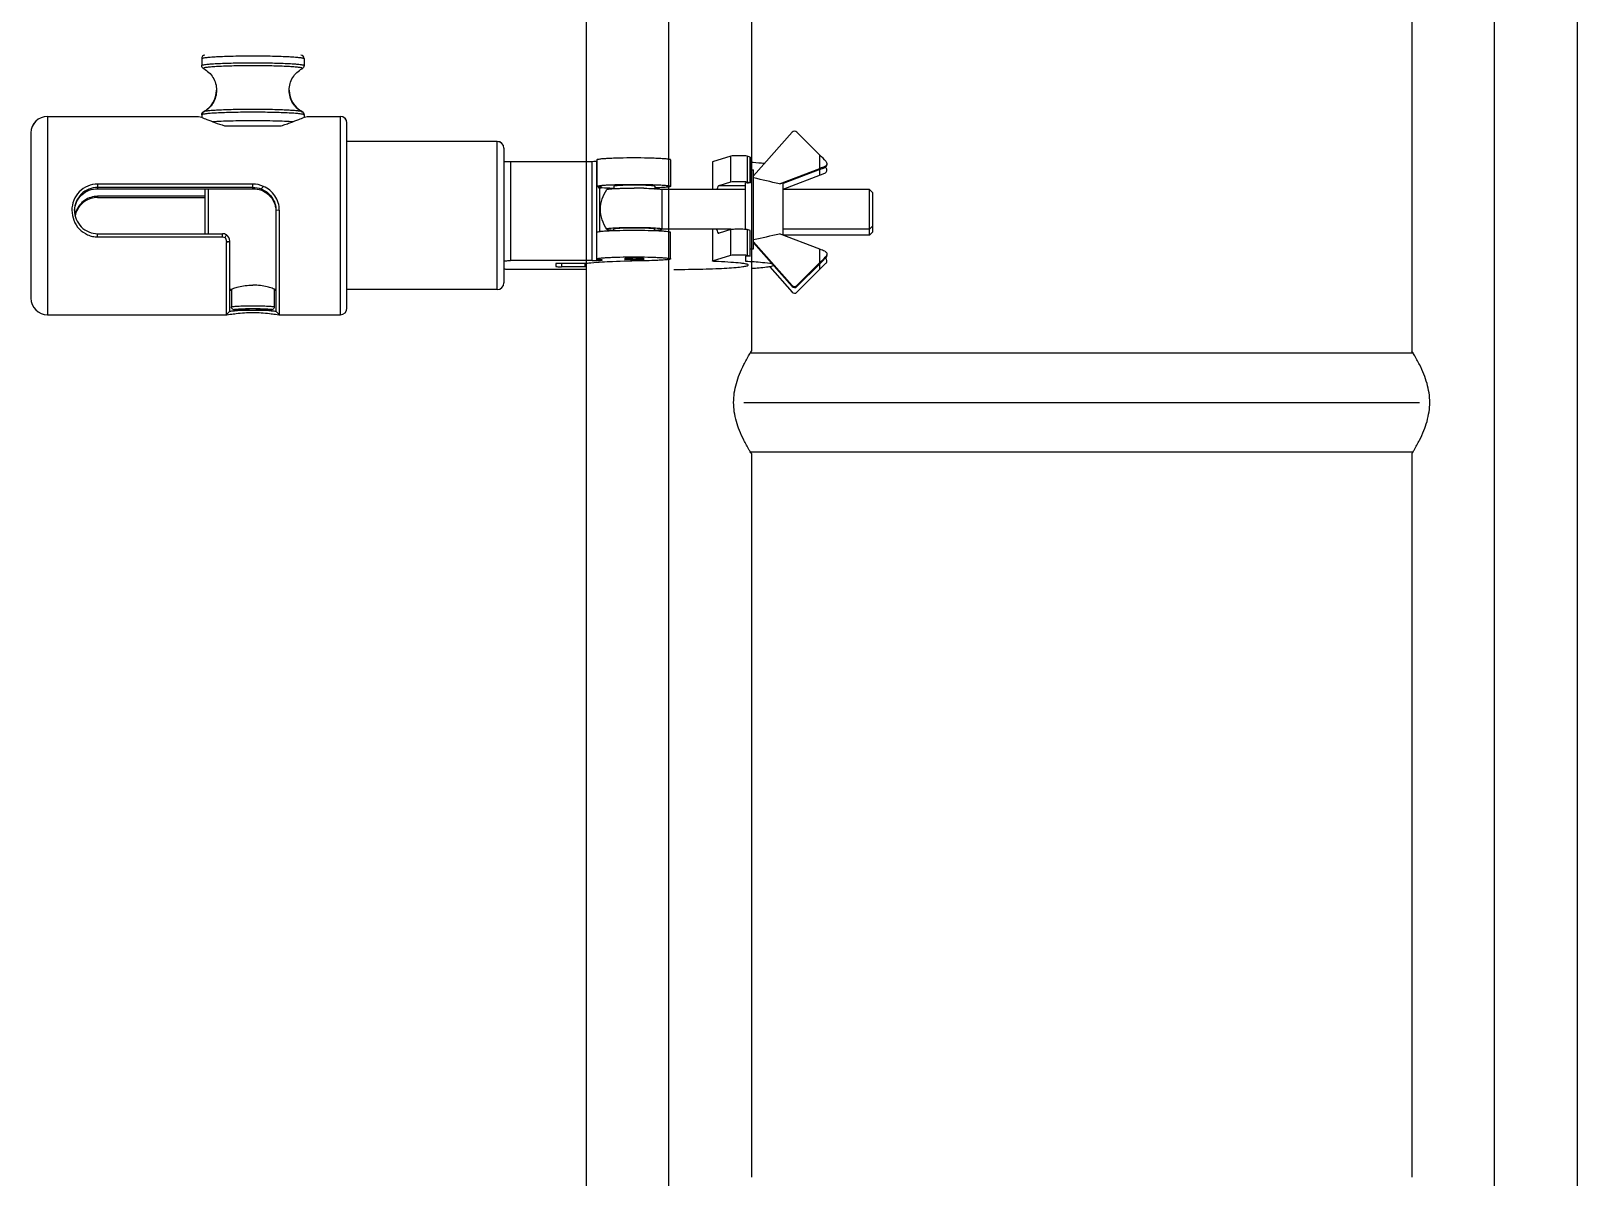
# Model space of a CAD drawing. Header units: millimetres. Extents: x -73584 to -37571, y -61249 to -50748.
# Drawn here: x -48182.9 to -47714.7, y -54207.7 to -53860.7 of the extents above; entities that cross this region are included whole.
import ezdxf

# ---------------------------------------------------------------- set-up
doc = ezdxf.new("R2010")
doc.units = ezdxf.units.MM
doc.header["$LTSCALE"] = 200
doc.linetypes.add('DOT_CENTER', pattern=[14, 12, -1, 0, -1])
doc.layers.add('1', color=7, linetype='Continuous')

# ---------------------------------------------------------------- blocks, each defined once
blk = doc.blocks.new('23-D0018-A_STEP-LADDER_TUBE-Ø30xS3_STACKING_Absen_2__94', base_point=(94.8, -368.81))
at = {"color": 7, "linetype": 'Continuous'}
for p, q in [((94.8, -168.19), (94.8, -368.81)), ((124.8, -168.19), (124.8, -368.81))]:
    blk.add_line(p, q, dxfattribs=at)
at = {"layer": '1', "color": 1, "linetype": 'DOT_CENTER'}
blk.add_line((109.8, -166.19), (109.8, -370.81), dxfattribs=at)
blk = doc.blocks.new('23-D0472-A_BACK-LADDER_STACKING_Absen__97', base_point=(-490.2, -423.5))
at = {"layer": '1', "color": 1, "linetype": 'DOT_CENTER'}
blk.add_line((511.8, -393.5), (-492.2, -393.5), dxfattribs=at)
blk = doc.blocks.new('23-D0473-A_TUBE-1m-Ø50xS4-LADDER_STACKING_Absen__100', base_point=(-453.2, -418.5))
at = {"color": 7, "linetype": 'Continuous'}
for p, q in [((-124.7, -368.5), (94.3, -368.5)), ((125.3, -368.5), (344.3, -368.5)), ((-453.2, -418.5), (459.8, -418.5))]:
    blk.add_line(p, q, dxfattribs=at)
blk.add_spline([(125.3, -368.5), (124.76, -368.83), (124.22, -369.15), (122.71, -370.02), (121.25, -370.79), (118.32, -372.11), (115.55, -373.06), (112.64, -373.68), (109.8, -373.88), (106.95, -373.68), (104.05, -373.06), (101.28, -372.11), (98.36, -370.79), (96.89, -370.02), (95.38, -369.15), (94.84, -368.83), (94.3, -368.5)], degree=3, dxfattribs=at)
blk = doc.blocks.new('PH_23_LADDER-1m-KOLOM_STACKING_Absen_2__102', base_point=(-490.2, -423.5))
for name, p in [('23-D0472-A_BACK-LADDER_STACKING_Absen__97', (-490.2, -423.5)), ('23-D0473-A_TUBE-1m-Ø50xS4-LADDER_STACKING_Absen__100', (-453.2, -418.5))]:
    blk.add_blockref(name, p)
blk = doc.blocks.new('23-D0473-A_TUBE-1m-Ø50xS4-LADDER_STACKING_Absen__107', base_point=(-453.2, -168.5))
at = {"color": 7, "linetype": 'Continuous'}
for p, q in [((-453.2, -118.5), (459.8, -118.5)), ((-124.7, -168.5), (94.3, -168.5)), ((125.3, -168.5), (344.3, -168.5))]:
    blk.add_line(p, q, dxfattribs=at)
for points in [[(109.8, -163.12), (106.95, -163.32), (104.05, -163.94), (101.28, -164.89), (98.36, -166.21), (96.89, -166.98), (95.38, -167.85), (94.84, -168.17), (94.3, -168.5)], [(125.3, -168.5), (124.76, -168.17), (124.22, -167.85), (122.71, -166.98), (121.25, -166.21), (118.32, -164.89), (115.55, -163.94), (112.64, -163.32), (109.8, -163.12)]]:
    blk.add_spline(points, degree=3, dxfattribs=at)
blk = doc.blocks.new('23-D0472-A_BACK-LADDER_STACKING_Absen__109', base_point=(-490.2, -173.5))
at = {"layer": '1', "color": 1, "linetype": 'DOT_CENTER'}
blk.add_line((511.8, -143.5), (-492.2, -143.5), dxfattribs=at)
blk = doc.blocks.new('PH_23_LADDER-1m-KOLOM_STACKING_Absen__110', base_point=(-490.2, -173.5))
for name, p in [('23-D0472-A_BACK-LADDER_STACKING_Absen__109', (-490.2, -173.5)), ('23-D0473-A_TUBE-1m-Ø50xS4-LADDER_STACKING_Absen__107', (-453.2, -168.5))]:
    blk.add_blockref(name, p)
blk = doc.blocks.new('23-A0235-B_WELDING-ASSEMBLY_LADDER-1m_STACKING_Absen__111', base_point=(-490.2, -423.5))
for name, p in [('PH_23_LADDER-1m-KOLOM_STACKING_Absen__110', (-490.2, -173.5)), ('23-D0018-A_STEP-LADDER_TUBE-Ø30xS3_STACKING_Absen_2__94', (94.8, -368.81)), ('PH_23_LADDER-1m-KOLOM_STACKING_Absen_2__102', (-490.2, -423.5))]:
    blk.add_blockref(name, p)
blk = doc.blocks.new('23-A0225-B_LADDER-1m_STACKING_Absen__136', base_point=(-490.2, -463.62))
blk.add_blockref('23-A0235-B_WELDING-ASSEMBLY_LADDER-1m_STACKING_Absen__111', (-490.2, -423.5))
blk = doc.blocks.new('*u405')
blk.add_blockref('23-A0225-B_LADDER-1m_STACKING_Absen__136', (61276.01, -511.73))

msp = doc.modelspace()

# ---------------------------------------------------------------- linework, layer by layer
at = {"color": 7, "linetype": 'Continuous'}
for p, q in [((-48131.16, -53869.072), (-48131.16, -53871.17)), ((-48131.144, -53869.072), (-48131.16, -53869.072)), ((-48100.16, -53869.072), (-48100.176, -53869.072)), ((-48100.16, -53869.072), (-48100.16, -53871.17)), ((-48130.631, -53872.051), (-48130.555, -53872.132)), ((-48100.765, -53872.131), (-48100.689, -53872.051)), ((-48177.86, -53886.572), (-48177.86, -53946.604)), ((-48177.86, -53886.572), (-48132.16, -53886.572)), ((-48177.86, -53886.604), (-48132.081, -53886.604)), ((-48132.145, -53886.581), (-48132.16, -53886.572)), ((-48132.16, -53886.572), (-48132.148, -53886.579)), ((-48132.148, -53886.579), (-48132.14, -53886.583)), ((-48131.148, -53886.072), (-48131.16, -53886.072)), ((-48131.16, -53886.072), (-48131.16, -53886.884)), ((-48130.555, -53885.19), (-48130.631, -53885.19)), ((-48100.689, -53885.19), (-48100.765, -53885.19)), ((-48100.16, -53886.072), (-48100.172, -53886.072)), ((-48100.16, -53886.072), (-48100.16, -53886.882)), ((-48099.239, -53886.604), (-48089.16, -53886.604)), ((-48099.215, -53886.602), (-48099.16, -53886.572)), ((-48099.16, -53886.572), (-48089.16, -53886.572)), ((-48089.16, -53946.604), (-48089.16, -53886.572)), ((-48087.16, -53944.604), (-48087.16, -53888.604)), ((-48182.86, -53891.605), (-48182.86, -53941.604)), ((-48124.213, -53889.388), (-48107.107, -53889.388)), ((-47952.365, -53891.385), (-47964.072, -53904.554)), ((-47943.998, -53898.28), (-47950.909, -53891.344)), ((-48041.66, -53894.172), (-48087.16, -53894.172)), ((-48041.66, -53894.204), (-48087.16, -53894.204)), ((-48041.66, -53939.004), (-48041.66, -53894.172)), ((-48039.66, -53896.204), (-48039.66, -53937.004)), ((-48012.931, -53900.285), (-48037.66, -53900.285)), ((-48037.66, -53900.285), (-48037.66, -53930.242)), ((-48012.931, -53930.242), (-48012.931, -53900.285)), ((-48011.474, -53900.252), (-48011.658, -53900.261)), ((-48011.658, -53900.261), (-48011.658, -53930.217)), ((-48011.473, -53899.757), (-48011.473, -53907.746)), ((-47989.16, -53899.757), (-47989.16, -53907.746)), ((-47976.523, -53900.387), (-47976.523, -53908.727)), ((-47970.955, -53898.63), (-47976.45, -53900.341)), ((-47976.45, -53900.341), (-47976.45, -53908.727)), ((-47970.955, -53906.369), (-47970.955, -53898.63)), ((-47965.073, -53898.916), (-47965.99, -53898.63)), ((-47965.99, -53898.63), (-47965.99, -53906.369)), ((-47965.066, -53898.92), (-47965.073, -53898.916)), ((-47965.073, -53906.655), (-47965.073, -53898.916)), ((-47965.066, -53898.92), (-47965.066, -53906.659)), ((-47965.066, -53902.717), (-47964.072, -53902.717)), ((-47964.072, -53926.716), (-47964.072, -53902.717)), ((-47956.211, -53906.998), (-47943.998, -53902.333)), ((-47943.998, -53902.654), (-47955.072, -53906.914)), ((-47943.998, -53902.333), (-47943.998, -53898.28)), ((-47943.998, -53904.321), (-47943.998, -53902.654)), ((-47942.507, -53902.06), (-47942.507, -53901.785)), ((-47942.157, -53902.11), (-47942.315, -53901.951)), ((-48115.66, -53907.051), (-48162.66, -53907.051)), ((-48162.66, -53907.051), (-48162.66, -53908.462)), ((-48115.66, -53908.462), (-48115.66, -53907.051)), ((-47974.513, -53907.477), (-47970.955, -53906.369)), ((-47966.472, -53920.791), (-47966.472, -53906.713)), ((-47965.99, -53906.369), (-47965.073, -53906.655)), ((-47965.972, -53906.686), (-47965.566, -53906.686)), ((-47965.073, -53906.655), (-47965.066, -53906.659)), ((-47955.072, -53906.727), (-47955.091, -53906.723)), ((-47955.072, -53908.572), (-47942.507, -53903.749)), ((-47955.072, -53922.54), (-47955.072, -53906.728)), ((-48115.66, -53908.106), (-48162.66, -53908.106)), ((-48162.66, -53908.462), (-48115.66, -53908.462)), ((-48130.16, -53910.767), (-48162.66, -53910.767)), ((-48162.66, -53910.767), (-48162.66, -53911.123)), ((-48162.66, -53911.124), (-48130.16, -53911.124)), ((-48130.16, -53908.462), (-48130.16, -53922.085)), ((-48129.16, -53908.462), (-48129.16, -53922.085)), ((-48113.191, -53908.547), (-48112.446, -53907.752)), ((-48011.03, -53907.907), (-48011.03, -53908.222)), ((-48010.701, -53908.208), (-48010.701, -53921.511)), ((-48006.41, -53907.737), (-48006.41, -53908.445)), ((-47993.91, -53907.737), (-47993.91, -53908.736)), ((-47966.472, -53908.727), (-47991.85, -53908.727)), ((-47991.85, -53908.727), (-47991.85, -53920.727)), ((-47974.513, -53907.477), (-47966.472, -53907.477)), ((-47928.91, -53908.727), (-47955.072, -53908.727)), ((-47927.91, -53909.727), (-47928.91, -53908.727)), ((-47928.91, -53922.572), (-47928.91, -53908.727)), ((-47927.91, -53921.572), (-47927.91, -53909.727)), ((-48107.66, -53914.995), (-48108.66, -53915.049)), ((-48108.66, -53915.049), (-48108.66, -53945.562)), ((-48107.66, -53914.995), (-48107.66, -53946.561)), ((-48006.454, -53921.01), (-48006.436, -53921.011)), ((-48006.41, -53921.225), (-48006.41, -53920.719)), ((-48000.16, -53921.127), (-48000.311, -53921.127)), ((-47993.91, -53921.237), (-47993.91, -53920.719)), ((-47993.885, -53921.011), (-47993.866, -53921.01)), ((-47970.955, -53920.727), (-47991.85, -53920.727)), ((-47976.523, -53920.727), (-47976.523, -53930.344)), ((-47976.45, -53920.727), (-47976.45, -53930.298)), ((-47970.955, -53920.848), (-47974.513, -53921.956)), ((-47970.955, -53928.587), (-47970.955, -53920.848)), ((-47965.073, -53921.134), (-47965.99, -53920.848)), ((-47965.99, -53920.848), (-47965.99, -53928.587)), ((-47965.066, -53921.138), (-47965.073, -53921.134)), ((-47965.073, -53928.872), (-47965.073, -53921.134)), ((-47965.066, -53928.877), (-47965.066, -53921.138)), ((-47928.91, -53920.727), (-47955.072, -53920.727)), ((-47927.91, -53919.727), (-47928.91, -53920.727)), ((-48162.66, -53922.085), (-48124.86, -53922.085)), ((-48162.66, -53923.056), (-48162.66, -53922.085)), ((-48162.66, -53923.056), (-48124.86, -53923.056)), ((-48124.86, -53923.056), (-48124.86, -53922.085)), ((-48123.673, -53924.45), (-48122.66, -53924.316)), ((-48122.66, -53924.506), (-48123.66, -53924.778)), ((-48123.66, -53946.561), (-48123.66, -53924.778)), ((-48122.66, -53945.562), (-48122.66, -53924.316)), ((-48011.473, -53929.714), (-48011.473, -53921.726)), ((-47989.16, -53929.714), (-47989.16, -53921.726)), ((-47974.513, -53921.956), (-47974.58, -53921.966)), ((-47964.072, -53924.525), (-47952.365, -53937.726)), ((-47952.365, -53938.07), (-47964.072, -53924.9)), ((-47943.998, -53926.8), (-47956.211, -53922.102)), ((-47928.91, -53922.572), (-47954.988, -53922.572)), ((-47927.91, -53921.572), (-47928.91, -53922.572)), ((-48012.931, -53930.242), (-48037.66, -53930.242)), ((-48011.03, -53929.875), (-48011.03, -53930.19)), ((-47976.45, -53930.298), (-47970.955, -53928.587)), ((-47966.472, -53928.931), (-47966.472, -53930.379)), ((-47965.99, -53928.587), (-47965.073, -53928.872)), ((-47965.566, -53928.904), (-47965.972, -53928.904)), ((-47965.073, -53928.872), (-47965.066, -53928.877)), ((-47965.066, -53926.717), (-47964.072, -53926.717)), ((-47964.71, -53926.717), (-47964.71, -53941.119)), ((-47950.909, -53937.77), (-47943.998, -53930.853)), ((-47943.998, -53930.853), (-47943.998, -53926.8)), ((-47942.157, -53929.293), (-47942.157, -53929.045)), ((-48014.71, -53932.923), (-48037.66, -53932.923)), ((-48023.96, -53931.134), (-48023.96, -53932.032)), ((-48015.089, -53931.073), (-48022.16, -53931.073)), ((-48022.16, -53931.073), (-48022.16, -53932.092)), ((-48015.089, -53932.092), (-48022.16, -53932.092)), ((-48015.089, -53932.092), (-48015.089, -53931.073)), ((-47959.164, -53932.109), (-47952.365, -53939.776)), ((-47950.909, -53939.819), (-47942.157, -53931.035)), ((-47943.998, -53931.174), (-47950.909, -53938.11)), ((-47943.998, -53932.882), (-47943.998, -53931.174)), ((-48122.21, -53939.004), (-48122.66, -53939.004)), ((-48122.66, -53939.172), (-48122.554, -53939.204)), ((-48122.554, -53939.204), (-48122.497, -53939.202)), ((-48122.16, -53938.917), (-48122.16, -53944.264)), ((-48109.16, -53938.917), (-48109.16, -53944.264)), ((-48108.66, -53939.004), (-48109.111, -53939.004)), ((-48108.837, -53939.201), (-48108.766, -53939.204)), ((-48108.766, -53939.204), (-48108.66, -53939.172)), ((-48041.66, -53939.004), (-48087.16, -53939.004)), ((-47952.365, -53938.07), (-47952.365, -53937.726)), ((-47950.909, -53937.77), (-47950.909, -53938.11)), ((-48117.392, -53945.224), (-48117.392, -53944.902)), ((-48113.928, -53945.224), (-48113.928, -53944.902)), ((-47964.723, -53941.14), (-47964.71, -53941.119)), ((-48177.86, -53946.604), (-48123.66, -53946.604)), ((-48123.66, -53946.561), (-48122.66, -53945.562)), ((-48123.66, -53946.561), (-48123.497, -53946.604)), ((-48119.12, -53945.055), (-48119.124, -53945.063)), ((-48119.118, -53945.056), (-48119.124, -53945.063)), ((-48119.124, -53945.063), (-48119.118, -53945.057)), ((-48119.117, -53945.051), (-48119.12, -53945.055)), ((-48119.114, -53945.051), (-48119.118, -53945.056)), ((-48119.085, -53945.036), (-48119.117, -53945.051)), ((-48119.027, -53945.02), (-48119.085, -53945.036)), ((-48112.235, -53945.036), (-48112.293, -53945.02)), ((-48112.203, -53945.051), (-48112.235, -53945.036)), ((-48112.202, -53945.056), (-48112.206, -53945.051)), ((-48112.2, -53945.055), (-48112.203, -53945.051)), ((-48112.196, -53945.063), (-48112.202, -53945.056)), ((-48112.202, -53945.057), (-48112.196, -53945.063)), ((-48112.196, -53945.063), (-48112.2, -53945.055)), ((-48108.66, -53945.562), (-48107.66, -53946.561)), ((-48107.824, -53946.604), (-48089.16, -53946.604)), ((-48107.823, -53946.604), (-48107.66, -53946.561))]:
    msp.add_line(p, q, dxfattribs=at)
for centre, radius, start, end in [((-48130.16, -53869.072), 1, 94.36319, 180), ((-48101.16, -53869.072), 1, 0, 85.75588), ((-48129.902, -53870.901), 1.393, 237.82731, 242.02991), ((-48101.418, -53870.901), 1.393, 297.95398, 302.12578), ((-48134.16, -53878.572), 7.5, 298.07249, 359.34036), ((-48097.16, -53878.572), 7.5, 180.65955, 241.92751), ((-48177.86, -53891.572), 5, 90, 180), ((-48177.86, -53891.604), 5, 90, 180), ((-48130.16, -53886.072), 1, 118.07249, 180), ((-48101.16, -53886.072), 1, 0, 61.92751), ((-48089.16, -53888.572), 2, 0, 90), ((-48089.16, -53888.604), 2, 0, 90), ((-47951.618, -53892.05), 1.001, 44.88191, 138.29412), ((-48041.66, -53896.172), 2, 0, 90), ((-48041.66, -53896.204), 2, 360, 90), ((-47942.865, -53902.816), 1, 291, 44.89564), ((-48477.315, -56149.213), 2301.973, 76.916378, 77.117177), ((-48005.289, -54041.606), 133.508, 92.32351, 92.46449), ((-48000.104, -54052.618), 144.328, 88.89834, 90.02243), ((-48162.619, -53917.821), 7.041, 160.94229, 168.71103), ((-48162.577, -53918.187), 7.084, 158.24913, 166.98645), ((-48162.562, -53917.84), 7.102, 158.23195, 160.94864), ((-48470.759, -51682.228), 2298.216, 282.736611, 282.937627), ((-47998.766, -54221.729), 291.796, 92.40899, 92.53242), ((-47942.865, -53930.329), 1, 315.10436, 58.13171), ((-48015.087, -53968.747), 36.654, 89.40499, 90.00183), ((-48041.66, -53937.004), 2, 270, 360), ((-47951.616, -53937.062), 1.001, 221.55947, 314.95883), ((-47951.618, -53937.404), 1.001, 221.70612, 315.11864), ((-47951.617, -53939.113), 1, 221.5632, 315.10354), ((-48177.86, -53941.604), 5, 180, 270), ((-48089.16, -53944.604), 2, 270, 0), ((-48116.92, -53947.142), 3.03, 136.28323, 136.5065), ((-48114.4, -53947.142), 3.03, 43.49351, 43.71679)]:
    msp.add_arc(centre, radius, start, end, dxfattribs=at)
for centre, major_axis, ratio, start_param, end_param in [((-47944.072, -53898.366), (-2.999, 3.01), 0.0267377, -2.2364289, -1.5689159), ((-47944.072, -53902.522), (3, 1.153), 0.0467462, 1.0039242, 1.5278866), ((-47944.072, -53902.522), (3, 1.153), 0.0467462, -1.5638098, -1.0398473), ((-47974.513, -53914.717), (0.069, 7.25), 0.171979, 0.0552947, 0.5985129), ((-47974.513, -53914.717), (0.069, 7.25), 0.171979, -3.7313822, -3.1399555), ((-47944.072, -53926.932), (3, -1.153), 0.0467463, 1.0398472, 1.5638096), ((-47944.072, -53931.089), (2.999, 3.01), 0.0267376, 0.8515066, 1.5190195), ((-47944.072, -53931.089), (2.999, 3.01), 0.0267376, -1.5726769, -0.9051639)]:
    msp.add_ellipse(centre, major_axis=major_axis, ratio=ratio, start_param=start_param, end_param=end_param, dxfattribs=at)
for points, knots in [([(-48100.16, -53869.173), (-48100.16, -53869.136), (-48100.28, -53869.058), (-48100.496, -53868.998), (-48100.875, -53868.917), (-48101.641, -53868.81), (-48102.936, -53868.689), (-48104.839, -53868.57), (-48107.159, -53868.471), (-48109.804, -53868.397), (-48112.675, -53868.352), (-48115.66, -53868.336), (-48118.645, -53868.352), (-48121.516, -53868.397), (-48124.162, -53868.471), (-48126.481, -53868.57), (-48128.384, -53868.689), (-48129.679, -53868.81), (-48130.445, -53868.917), (-48130.824, -53868.998), (-48131.04, -53869.058), (-48131.16, -53869.136), (-48131.16, -53869.173)], [0, 0, 0, 0, 0.0035463, 0.0111635, 0.0232937, 0.0399241, 0.0861248, 0.1481223, 0.2235781, 0.3096174, 0.4029495, 0.5, 0.5970505, 0.6903826, 0.7764219, 0.8518776, 0.9138752, 0.9600759, 0.9767062, 0.9888365, 0.9964537, 1, 1, 1, 1]), ([(-48131.16, -53871.17), (-48131.16, -53871.133), (-48131.04, -53871.055), (-48130.824, -53870.995), (-48130.445, -53870.915), (-48129.679, -53870.807), (-48128.384, -53870.686), (-48126.481, -53870.568), (-48124.162, -53870.468), (-48121.516, -53870.394), (-48118.645, -53870.349), (-48115.66, -53870.333), (-48112.675, -53870.349), (-48109.804, -53870.394), (-48107.159, -53870.468), (-48104.839, -53870.568), (-48102.936, -53870.686), (-48101.641, -53870.807), (-48100.875, -53870.915), (-48100.496, -53870.995), (-48100.28, -53871.055), (-48100.16, -53871.133), (-48100.16, -53871.17)], [0, 0, 0, 0, 0.0035463, 0.0111635, 0.0232938, 0.0399241, 0.0861248, 0.1481224, 0.2235781, 0.3096174, 0.4029495, 0.5, 0.5970506, 0.6903826, 0.7764219, 0.8518777, 0.9138752, 0.9600759, 0.9767063, 0.9888365, 0.9964537, 1, 1, 1, 1]), ([(-48130.643, -53872.08), (-48130.772, -53871.999), (-48131.044, -53871.748), (-48131.16, -53871.378), (-48131.16, -53871.17)], [0, 0, 0, 0, 0.4219146, 1, 1, 1, 1]), ([(-48100.689, -53872.051), (-48100.689, -53872.015), (-48100.805, -53871.94), (-48101.014, -53871.882), (-48101.38, -53871.804), (-48102.12, -53871.701), (-48103.371, -53871.584), (-48105.208, -53871.469), (-48107.449, -53871.374), (-48110.004, -53871.302), (-48112.777, -53871.258), (-48115.66, -53871.243), (-48118.543, -53871.258), (-48121.316, -53871.302), (-48123.871, -53871.374), (-48126.112, -53871.469), (-48127.949, -53871.584), (-48129.2, -53871.701), (-48129.94, -53871.804), (-48130.306, -53871.882), (-48130.515, -53871.94), (-48130.631, -53872.015), (-48130.631, -53872.051)], [0, 0, 0, 0, 0.0035464, 0.0111634, 0.0232937, 0.0399243, 0.0861247, 0.1481221, 0.2235783, 0.3096173, 0.4029493, 0.5, 0.5970506, 0.6903826, 0.7764216, 0.8518778, 0.9138753, 0.9600757, 0.9767063, 0.9888366, 0.9964536, 1, 1, 1, 1]), ([(-48130.555, -53872.132), (-48129.418, -53872.734), (-48127.402, -53874.636), (-48126.66, -53877.316), (-48126.66, -53878.659)], [0, 0, 0, 0, 0.4890779, 1, 1, 1, 1]), ([(-48104.66, -53878.659), (-48104.66, -53877.317), (-48103.919, -53874.638), (-48101.904, -53872.735), (-48100.768, -53872.133)], [0, 0, 0, 0, 0.5106301, 1, 1, 1, 1]), ([(-48100.16, -53871.17), (-48100.16, -53871.378), (-48100.277, -53871.748), (-48100.549, -53872), (-48100.677, -53872.081)], [0, 0, 0, 0, 0.5782185, 1, 1, 1, 1]), ([(-48126.66, -53878.659), (-48126.66, -53880.001), (-48127.401, -53882.68), (-48129.416, -53884.583), (-48130.553, -53885.185)], [0, 0, 0, 0, 0.5106301, 1, 1, 1, 1]), ([(-48100.766, -53885.186), (-48101.902, -53884.584), (-48103.918, -53882.682), (-48104.66, -53880.002), (-48104.66, -53878.659)], [0, 0, 0, 0, 0.4890779, 1, 1, 1, 1]), ([(-48132.081, -53886.604), (-48131.792, -53886.604), (-48130.955, -53886.992), (-48129.346, -53887.584), (-48127.02, -53888.516), (-48125.218, -53889.101), (-48124.213, -53889.388)], [0, 0, 0, 0, 0.1040833, 0.3189553, 0.6244542, 1, 1, 1, 1]), ([(-48131.16, -53886.148), (-48131.16, -53885.913), (-48131.014, -53885.507), (-48130.694, -53885.261), (-48130.555, -53885.187)], [0, 0, 0, 0, 0.5987862, 1, 1, 1, 1]), ([(-48100.16, -53886.148), (-48100.16, -53886.111), (-48100.28, -53886.033), (-48100.496, -53885.973), (-48100.875, -53885.893), (-48101.641, -53885.786), (-48102.936, -53885.665), (-48104.839, -53885.546), (-48107.159, -53885.447), (-48109.804, -53885.373), (-48112.675, -53885.327), (-48115.66, -53885.312), (-48118.645, -53885.327), (-48121.516, -53885.373), (-48124.162, -53885.447), (-48126.481, -53885.546), (-48128.384, -53885.665), (-48129.679, -53885.786), (-48130.445, -53885.893), (-48130.824, -53885.973), (-48131.04, -53886.033), (-48131.16, -53886.111), (-48131.16, -53886.148)], [0, 0, 0, 0, 0.0035463, 0.0111635, 0.0232937, 0.0399241, 0.0861248, 0.1481223, 0.2235781, 0.3096174, 0.4029495, 0.5, 0.5970505, 0.6903826, 0.7764219, 0.8518776, 0.9138752, 0.9600759, 0.9767062, 0.9888365, 0.9964537, 1, 1, 1, 1]), ([(-48100.766, -53885.186), (-48100.926, -53885.101), (-48101.453, -53885.013), (-48102.445, -53884.876), (-48103.895, -53884.766), (-48105.733, -53884.66), (-48107.908, -53884.575), (-48111.254, -53884.488), (-48115.661, -53884.448), (-48120.068, -53884.488), (-48123.414, -53884.575), (-48125.588, -53884.66), (-48127.426, -53884.766), (-48128.876, -53884.876), (-48129.868, -53885.013), (-48130.394, -53885.101), (-48130.555, -53885.186)], [0, 0, 0, 0, 0.0182704, 0.0523934, 0.1014424, 0.1638302, 0.2374863, 0.319949, 0.5000309, 0.6801082, 0.7625653, 0.8362137, 0.8985921, 0.9476304, 0.9817416, 1, 1, 1, 1]), ([(-48127.966, -53888.139), (-48126.152, -53888.012), (-48122.047, -53887.862), (-48115.652, -53887.786), (-48109.259, -53887.862), (-48105.155, -53888.013), (-48103.344, -53888.14)], [0, 0, 0, 0, 0.2213647, 0.5001398, 0.7788411, 1, 1, 1, 1]), ([(-48107.107, -53889.388), (-48106.575, -53889.276), (-48105.588, -53888.914), (-48103.791, -53888.321), (-48101.974, -53887.582), (-48100.365, -53886.992), (-48099.528, -53886.604), (-48099.239, -53886.604)], [0, 0, 0, 0, 0.1953913, 0.3756281, 0.6811383, 0.8959559, 1, 1, 1, 1]), ([(-48100.765, -53885.187), (-48100.626, -53885.261), (-48100.307, -53885.507), (-48100.16, -53885.913), (-48100.16, -53886.148)], [0, 0, 0, 0, 0.4012064, 1, 1, 1, 1]), ([(-48037.66, -53900.285), (-48037.915, -53900.285), (-48038.373, -53900.297), (-48039.039, -53900.291), (-48039.353, -53900.371), (-48039.66, -53900.34), (-48039.66, -53900.392)], [0, 0, 0, 0, 0.3813644, 0.7047286, 0.9214295, 1, 1, 1, 1]), ([(-48011.658, -53900.261), (-48011.753, -53900.265), (-48012.177, -53900.28), (-48012.601, -53900.285), (-48012.931, -53900.285)], [0, 0, 0, 0, 0.2228971, 1, 1, 1, 1]), ([(-47989.16, -53899.757), (-47989.16, -53899.676), (-47989.574, -53899.609), (-47990.095, -53899.498), (-47991.176, -53899.412), (-47992.521, -53899.323), (-47994.2, -53899.253), (-47996.825, -53899.179), (-48000.317, -53899.145), (-48003.808, -53899.179), (-48006.434, -53899.253), (-48008.112, -53899.323), (-48009.457, -53899.412), (-48010.538, -53899.498), (-48011.059, -53899.609), (-48011.473, -53899.676), (-48011.473, -53899.757)], [0, 0, 0, 0, 0.0108903, 0.0396548, 0.0858834, 0.1479161, 0.2234169, 0.3095076, 0.4999991, 0.6904895, 0.7765794, 0.8520802, 0.914114, 0.9603439, 0.9891094, 1, 1, 1, 1]), ([(-47976.45, -53900.341), (-47976.469, -53900.347), (-47976.495, -53900.355), (-47976.523, -53900.377), (-47976.523, -53900.387)], [0, 0, 0, 0, 0.6687305, 1, 1, 1, 1]), ([(-47965.99, -53898.63), (-47966.265, -53898.545), (-47967.111, -53898.563), (-47968.472, -53898.489), (-47969.834, -53898.563), (-47970.68, -53898.545), (-47970.955, -53898.63)], [0, 0, 0, 0, 0.1735892, 0.5, 0.8264108, 1, 1, 1, 1]), ([(-47960.78, -53900.875), (-47961.08, -53900.84), (-47962.482, -53900.693), (-47963.888, -53900.587), (-47964.995, -53900.513)], [0, 0, 0, 0, 0.2136969, 1, 1, 1, 1]), ([(-47941.865, -53900.881), (-47941.865, -53900.989), (-47941.923, -53901.374), (-47942.246, -53901.693), (-47942.507, -53901.785)], [0, 0, 0, 0, 0.2798199, 1, 1, 1, 1]), ([(-47942.507, -53902.06), (-47942.24, -53901.949), (-47941.927, -53901.607), (-47941.866, -53901.209), (-47941.866, -53901.099)], [0, 0, 0, 0, 0.7250601, 1, 1, 1, 1]), ([(-48162.66, -53907.05), (-48164.67, -53907.05), (-48168.855, -53908.814), (-48171.279, -53915.013), (-48169.197, -53920.213), (-48166.198, -53922.307), (-48164.465, -53922.873), (-48163.441, -53923.018), (-48162.919, -53923.085), (-48162.661, -53923.057)], [0, 0, 0, 0, 0.2478074, 0.4955109, 0.7453805, 0.8721325, 0.9359725, 0.9679801, 1, 1, 1, 1]), ([(-48011.473, -53907.746), (-48011.473, -53907.664), (-48011.059, -53907.598), (-48010.538, -53907.487), (-48009.457, -53907.4), (-48008.112, -53907.311), (-48006.434, -53907.241), (-48003.808, -53907.167), (-48000.317, -53907.134), (-47996.825, -53907.167), (-47994.2, -53907.241), (-47992.521, -53907.311), (-47991.176, -53907.4), (-47990.095, -53907.487), (-47989.574, -53907.598), (-47989.16, -53907.664), (-47989.16, -53907.746)], [0, 0, 0, 0, 0.0108903, 0.0396548, 0.0858834, 0.1479162, 0.2234169, 0.3095076, 0.4999992, 0.6904895, 0.7765794, 0.8520803, 0.9141141, 0.9603439, 0.9891094, 1, 1, 1, 1]), ([(-47993.91, -53907.737), (-47993.91, -53907.692), (-47994.142, -53907.654), (-47994.434, -53907.592), (-47995.04, -53907.544), (-47995.793, -53907.494), (-47996.733, -53907.455), (-47998.204, -53907.413), (-48000.16, -53907.394), (-48002.116, -53907.413), (-48003.587, -53907.455), (-48004.527, -53907.494), (-48005.28, -53907.544), (-48005.886, -53907.592), (-48006.178, -53907.654), (-48006.41, -53907.692), (-48006.41, -53907.737)], [0, 0, 0, 0, 0.0108909, 0.0396568, 0.0858859, 0.1479173, 0.2234142, 0.3095023, 0.4999945, 0.6904864, 0.7765755, 0.8520748, 0.9141094, 0.9603412, 0.9891087, 1, 1, 1, 1]), ([(-47970.955, -53906.369), (-47970.68, -53906.283), (-47969.834, -53906.302), (-47968.472, -53906.227), (-47967.111, -53906.302), (-47966.265, -53906.283), (-47965.99, -53906.369)], [0, 0, 0, 0, 0.1735892, 0.5, 0.8264108, 1, 1, 1, 1]), ([(-47965.972, -53906.686), (-47966.09, -53906.686), (-47966.265, -53906.677), (-47966.396, -53906.707), (-47966.472, -53906.7), (-47966.472, -53906.713)], [0, 0, 0, 0, 0.7047364, 0.9214166, 1, 1, 1, 1]), ([(-47965.066, -53906.659), (-47965.066, -53906.672), (-47965.142, -53906.665), (-47965.273, -53906.695), (-47965.448, -53906.686), (-47965.566, -53906.686)], [0, 0, 0, 0, 0.0785834, 0.2952636, 1, 1, 1, 1]), ([(-47956.211, -53906.998), (-47955.964, -53906.922), (-47955.6, -53906.843), (-47955.215, -53906.696), (-47955.091, -53906.723)], [0, 0, 0, 0, 0.671777, 1, 1, 1, 1]), ([(-48162.66, -53908.105), (-48164.442, -53908.105), (-48168.158, -53909.553), (-48169.66, -53913.263), (-48169.66, -53915.038)], [0, 0, 0, 0, 0.5009195, 1, 1, 1, 1]), ([(-48169.651, -53915.041), (-48169.564, -53913.323), (-48167.98, -53909.813), (-48164.388, -53908.462), (-48162.66, -53908.462)], [0, 0, 0, 0, 0.4987672, 1, 1, 1, 1]), ([(-48162.66, -53910.767), (-48164.033, -53910.767), (-48166.839, -53911.633), (-48168.649, -53913.934), (-48169.157, -53915.207)], [0, 0, 0, 0, 0.5004555, 1, 1, 1, 1]), ([(-48162.66, -53911.123), (-48164.033, -53911.123), (-48166.839, -53911.989), (-48168.65, -53914.289), (-48169.157, -53915.562)], [0, 0, 0, 0, 0.5004191, 1, 1, 1, 1]), ([(-48115.66, -53908.462), (-48113.931, -53908.462), (-48110.334, -53909.815), (-48108.753, -53913.332), (-48108.668, -53915.051)], [0, 0, 0, 0, 0.5011564, 1, 1, 1, 1]), ([(-48113.191, -53908.547), (-48111.895, -53909.029), (-48109.532, -53910.823), (-48108.66, -53913.663), (-48108.66, -53915.049)], [0, 0, 0, 0, 0.4993383, 1, 1, 1, 1]), ([(-48107.66, -53914.995), (-48107.625, -53913.481), (-48108.582, -53910.384), (-48111.06, -53908.346), (-48112.446, -53907.752)], [0, 0, 0, 0, 0.5011581, 1, 1, 1, 1]), ([(-48010.219, -53908.021), (-48010.533, -53907.989), (-48010.953, -53907.938), (-48011.336, -53907.847), (-48011.473, -53907.781), (-48011.473, -53907.746)], [0, 0, 0, 0, 0.7267428, 0.9176709, 1, 1, 1, 1]), ([(-48011.03, -53908.222), (-48010.87, -53908.215), (-48010.595, -53908.199), (-48010.213, -53908.177), (-48010.033, -53908.138), (-48009.882, -53908.124), (-48009.882, -53908.095)], [0, 0, 0, 0, 0.416243, 0.7304012, 0.9270866, 1, 1, 1, 1]), ([(-48006.431, -53908.391), (-48006.829, -53908.38), (-48008.253, -53908.337), (-48009.676, -53908.274), (-48010.701, -53908.208)], [0, 0, 0, 0, 0.2791291, 1, 1, 1, 1]), ([(-48009.882, -53908.095), (-48009.882, -53908.064), (-48010.053, -53908.053), (-48010.135, -53908.03), (-48010.219, -53908.021)], [0, 0, 0, 0, 0.2691652, 1, 1, 1, 1]), ([(-48008.464, -53908.719), (-48008.419, -53908.657), (-48008.138, -53908.621), (-48007.662, -53908.53), (-48006.868, -53908.472), (-48005.852, -53908.406), (-48004.619, -53908.357), (-48002.7, -53908.304), (-48001.195, -53908.29), (-48000.16, -53908.29)], [0, 0, 0, 0, 0.0275379, 0.0894164, 0.1842142, 0.3086416, 0.4582166, 0.6274918, 1, 1, 1, 1]), ([(-47997.329, -53908.317), (-47997.004, -53908.323), (-47995.849, -53908.35), (-47994.695, -53908.393), (-47993.866, -53908.445)], [0, 0, 0, 0, 0.280961, 1, 1, 1, 1]), ([(-47989.16, -53907.746), (-47989.16, -53907.781), (-47989.298, -53907.847), (-47989.517, -53907.899), (-47989.924, -53907.968), (-47990.728, -53908.059), (-47992.076, -53908.157), (-47993.235, -53908.21), (-47993.895, -53908.235)], [0, 0, 0, 0, 0.0223684, 0.0742523, 0.1576159, 0.2717799, 0.5861174, 1, 1, 1, 1]), ([(-47993.866, -53908.445), (-47993.579, -53908.463), (-47993.091, -53908.499), (-47992.425, -53908.563), (-47992.099, -53908.632), (-47991.85, -53908.685), (-47991.85, -53908.736)], [0, 0, 0, 0, 0.4206167, 0.732054, 0.9253996, 1, 1, 1, 1]), ([(-48169.66, -53915.038), (-48169.66, -53916.831), (-48168.169, -53920.54), (-48164.449, -53922.118), (-48162.66, -53922.085)], [0, 0, 0, 0, 0.5005817, 1, 1, 1, 1]), ([(-48000.311, -53921.127), (-48001.735, -53921.127), (-48003.804, -53921.147), (-48006.431, -53921.221), (-48008.11, -53921.291), (-48009.456, -53921.38), (-48010.538, -53921.467), (-48011.059, -53921.578), (-48011.473, -53921.644), (-48011.473, -53921.726)], [0, 0, 0, 0, 0.3809454, 0.5531254, 0.7041339, 0.8282112, 0.9206801, 0.9782175, 1, 1, 1, 1]), ([(-48000.16, -53920.273), (-48001.244, -53920.273), (-48003.233, -53920.289), (-48005.598, -53920.38), (-48007.066, -53920.456), (-48007.869, -53920.565), (-48008.197, -53920.573), (-48008.491, -53920.699), (-48008.464, -53920.736)], [0, 0, 0, 0, 0.3894001, 0.7169011, 0.8405979, 0.9306278, 0.9836486, 1, 1, 1, 1]), ([(-48008.464, -53920.736), (-48008.428, -53920.786), (-48008.208, -53920.825), (-48007.83, -53920.901), (-48007.204, -53920.956), (-48006.727, -53920.993), (-48006.454, -53921.01)], [0, 0, 0, 0, 0.0915614, 0.2913356, 0.5967921, 1, 1, 1, 1]), ([(-47993.91, -53920.719), (-47993.91, -53920.673), (-47994.142, -53920.636), (-47994.434, -53920.574), (-47995.04, -53920.525), (-47995.793, -53920.475), (-47996.733, -53920.436), (-47998.204, -53920.394), (-48000.16, -53920.376), (-48002.116, -53920.394), (-48003.587, -53920.436), (-48004.527, -53920.475), (-48005.28, -53920.525), (-48005.886, -53920.574), (-48006.178, -53920.636), (-48006.41, -53920.673), (-48006.41, -53920.719)], [0, 0, 0, 0, 0.0108909, 0.0396568, 0.0858859, 0.1479173, 0.2234142, 0.3095023, 0.4999945, 0.6904864, 0.7765755, 0.8520748, 0.9141094, 0.9603412, 0.9891087, 1, 1, 1, 1]), ([(-47991.85, -53920.719), (-47991.85, -53920.658), (-47992.158, -53920.608), (-47992.547, -53920.526), (-47993.352, -53920.461), (-47994.354, -53920.395), (-47995.605, -53920.343), (-47997.56, -53920.288), (-47999.1, -53920.273), (-48000.16, -53920.273)], [0, 0, 0, 0, 0.0218006, 0.0793718, 0.1718764, 0.2959859, 0.4470113, 0.6191747, 1, 1, 1, 1]), ([(-47989.16, -53921.726), (-47989.16, -53921.645), (-47989.566, -53921.578), (-47990.079, -53921.469), (-47991.142, -53921.383), (-47992.465, -53921.294), (-47994.118, -53921.224), (-47996.71, -53921.149), (-47998.753, -53921.128), (-48000.16, -53921.127)], [0, 0, 0, 0, 0.0217423, 0.0790806, 0.1712574, 0.2950296, 0.4458214, 0.6179884, 1, 1, 1, 1]), ([(-47993.866, -53921.01), (-47993.579, -53920.992), (-47993.091, -53920.955), (-47992.425, -53920.892), (-47992.099, -53920.822), (-47991.85, -53920.77), (-47991.85, -53920.719)], [0, 0, 0, 0, 0.4206166, 0.7320538, 0.9253995, 1, 1, 1, 1]), ([(-47965.99, -53920.848), (-47966.265, -53920.763), (-47967.111, -53920.781), (-47968.472, -53920.707), (-47969.834, -53920.781), (-47970.68, -53920.763), (-47970.955, -53920.848)], [0, 0, 0, 0, 0.1735892, 0.5, 0.8264108, 1, 1, 1, 1]), ([(-48039.66, -53930.349), (-48039.66, -53930.297), (-48039.353, -53930.327), (-48039.039, -53930.248), (-48038.373, -53930.254), (-48037.915, -53930.242), (-48037.66, -53930.242)], [0, 0, 0, 0, 0.0785706, 0.2952718, 0.618636, 1, 1, 1, 1]), ([(-47997.337, -53930.291), (-48000.484, -53930.337), (-48005.802, -53930.483), (-48011.12, -53930.766), (-48013.279, -53931.012)], [0, 0, 0, 0, 0.5916357, 1, 1, 1, 1]), ([(-48012.931, -53930.242), (-48012.817, -53930.242), (-48012.392, -53930.24), (-48011.968, -53930.231), (-48011.658, -53930.217)], [0, 0, 0, 0, 0.2695188, 1, 1, 1, 1]), ([(-48011.473, -53929.714), (-48011.473, -53929.633), (-48011.059, -53929.566), (-48010.538, -53929.455), (-48009.457, -53929.369), (-48008.112, -53929.28), (-48006.434, -53929.21), (-48003.808, -53929.136), (-48000.317, -53929.102), (-47996.825, -53929.136), (-47994.2, -53929.21), (-47992.521, -53929.28), (-47991.176, -53929.369), (-47990.095, -53929.455), (-47989.574, -53929.566), (-47989.16, -53929.633), (-47989.16, -53929.714)], [0, 0, 0, 0, 0.0108903, 0.0396548, 0.0858834, 0.1479162, 0.2234169, 0.3095076, 0.4999992, 0.6904895, 0.7765794, 0.8520803, 0.9141141, 0.9603439, 0.9891094, 1, 1, 1, 1]), ([(-48010.219, -53929.99), (-48010.533, -53929.957), (-48010.953, -53929.906), (-48011.336, -53929.815), (-48011.473, -53929.75), (-48011.473, -53929.714)], [0, 0, 0, 0, 0.7267428, 0.9176709, 1, 1, 1, 1]), ([(-48011.03, -53930.19), (-48010.87, -53930.184), (-48010.595, -53930.167), (-48010.213, -53930.145), (-48010.033, -53930.106), (-48009.882, -53930.092), (-48009.882, -53930.064)], [0, 0, 0, 0, 0.416243, 0.7304012, 0.9270866, 1, 1, 1, 1]), ([(-48009.882, -53930.064), (-48009.882, -53930.032), (-48010.053, -53930.021), (-48010.135, -53929.998), (-48010.219, -53929.99)], [0, 0, 0, 0, 0.2691652, 1, 1, 1, 1]), ([(-47997.16, -53929.706), (-47997.16, -53929.684), (-47997.271, -53929.666), (-47997.412, -53929.636), (-47997.702, -53929.613), (-47998.234, -53929.578), (-47999.072, -53929.552), (-48000.16, -53929.541), (-48001.248, -53929.552), (-48002.086, -53929.578), (-48002.618, -53929.613), (-48002.909, -53929.636), (-48003.049, -53929.666), (-48003.16, -53929.684), (-48003.16, -53929.706)], [0, 0, 0, 0, 0.0108955, 0.0396623, 0.0858844, 0.1479197, 0.3094949, 0.4999862, 0.6904787, 0.8520641, 0.9141072, 0.9603344, 0.9891039, 1, 1, 1, 1]), ([(-48003.16, -53929.706), (-48003.16, -53929.727), (-48003.049, -53929.745), (-48002.909, -53929.775), (-48002.618, -53929.798), (-48002.086, -53929.833), (-48001.248, -53929.859), (-48000.16, -53929.871), (-47999.072, -53929.859), (-47998.234, -53929.833), (-47997.702, -53929.798), (-47997.412, -53929.775), (-47997.271, -53929.745), (-47997.16, -53929.727), (-47997.16, -53929.706)], [0, 0, 0, 0, 0.0108955, 0.0396623, 0.0858844, 0.1479197, 0.3094949, 0.4999862, 0.6904787, 0.8520641, 0.9141072, 0.9603344, 0.9891039, 1, 1, 1, 1]), ([(-47989.16, -53929.714), (-47989.16, -53929.773), (-47989.435, -53929.845), (-47989.809, -53929.925), (-47990.557, -53930.008), (-47991.51, -53930.086), (-47992.715, -53930.155), (-47994.679, -53930.238), (-47996.244, -53930.274), (-47997.337, -53930.291)], [0, 0, 0, 0, 0.021399, 0.0757676, 0.163459, 0.2824674, 0.4297762, 0.6015398, 1, 1, 1, 1]), ([(-47976.523, -53930.344), (-47976.523, -53930.334), (-47976.495, -53930.312), (-47976.469, -53930.304), (-47976.45, -53930.298)], [0, 0, 0, 0, 0.3312695, 1, 1, 1, 1]), ([(-47976.402, -53930.402), (-47976.433, -53930.395), (-47976.472, -53930.386), (-47976.523, -53930.358), (-47976.523, -53930.344)], [0, 0, 0, 0, 0.6921785, 1, 1, 1, 1]), ([(-47974.705, -53930.55), (-47974.902, -53930.542), (-47975.468, -53930.507), (-47976.041, -53930.489), (-47976.402, -53930.402)], [0, 0, 0, 0, 0.3470845, 1, 1, 1, 1]), ([(-47965.66, -53931.583), (-47965.66, -53931.513), (-47965.913, -53931.374), (-47966.337, -53931.267), (-47967.103, -53931.124), (-47968.634, -53930.934), (-47971.211, -53930.724), (-47973.434, -53930.607), (-47974.705, -53930.55)], [0, 0, 0, 0, 0.0229578, 0.0745505, 0.1571797, 0.2704305, 0.583676, 1, 1, 1, 1]), ([(-47970.955, -53928.587), (-47970.68, -53928.501), (-47969.834, -53928.52), (-47968.472, -53928.445), (-47967.111, -53928.52), (-47966.265, -53928.501), (-47965.99, -53928.587)], [0, 0, 0, 0, 0.1735892, 0.5, 0.8264108, 1, 1, 1, 1]), ([(-47965.972, -53928.904), (-47966.09, -53928.904), (-47966.265, -53928.895), (-47966.396, -53928.925), (-47966.472, -53928.918), (-47966.472, -53928.931)], [0, 0, 0, 0, 0.7047364, 0.9214166, 1, 1, 1, 1]), ([(-47966.472, -53930.379), (-47964.766, -53930.477), (-47962.062, -53930.684), (-47959.346, -53930.969), (-47958.37, -53931.218)], [0, 0, 0, 0, 0.6292625, 1, 1, 1, 1]), ([(-47965.066, -53928.877), (-47965.066, -53928.89), (-47965.142, -53928.883), (-47965.273, -53928.913), (-47965.448, -53928.904), (-47965.566, -53928.904)], [0, 0, 0, 0, 0.0785834, 0.2952636, 1, 1, 1, 1]), ([(-47942.507, -53927.395), (-47942.24, -53927.506), (-47941.927, -53927.847), (-47941.866, -53928.246), (-47941.866, -53928.355)], [0, 0, 0, 0, 0.72506, 1, 1, 1, 1]), ([(-48037.66, -53932.923), (-48037.915, -53932.923), (-48038.373, -53932.911), (-48039.039, -53932.918), (-48039.353, -53932.838), (-48039.66, -53932.869), (-48039.66, -53932.816)], [0, 0, 0, 0, 0.3813644, 0.7047286, 0.9214296, 1, 1, 1, 1]), ([(-48022.16, -53931.073), (-48022.344, -53931.073), (-48022.944, -53931.08), (-48023.546, -53931.088), (-48023.96, -53931.134)], [0, 0, 0, 0, 0.3067953, 1, 1, 1, 1]), ([(-48023.96, -53932.032), (-48023.857, -53932.043), (-48023.257, -53932.085), (-48022.657, -53932.092), (-48022.16, -53932.092)], [0, 0, 0, 0, 0.173169, 1, 1, 1, 1]), ([(-48013.279, -53931.012), (-48013.382, -53931.023), (-48013.984, -53931.066), (-48014.588, -53931.073), (-48015.089, -53931.073)], [0, 0, 0, 0, 0.1714526, 1, 1, 1, 1]), ([(-47988.16, -53932.917), (-47985.235, -53932.901), (-47981.014, -53932.84), (-47975.666, -53932.664), (-47972.328, -53932.506), (-47969.597, -53932.316), (-47967.598, -53932.12), (-47966.361, -53931.913), (-47965.825, -53931.755), (-47965.66, -53931.637), (-47965.66, -53931.583)], [0, 0, 0, 0, 0.3877807, 0.5597426, 0.7092051, 0.8311877, 0.9216759, 0.9778785, 0.9928354, 1, 1, 1, 1]), ([(-47957.88, -53931.787), (-47958.14, -53931.907), (-47958.897, -53932.074), (-47961.142, -53932.42), (-47963.135, -53932.568), (-47964.643, -53932.671)], [0, 0, 0, 0, 0.1255935, 0.336292, 1, 1, 1, 1]), ([(-48122.21, -53938.972), (-48122.21, -53938.963), (-48122.196, -53938.942), (-48122.179, -53938.928), (-48122.167, -53938.919)], [0, 0, 0, 0, 0.3699566, 1, 1, 1, 1]), ([(-48122.163, -53939), (-48122.175, -53938.998), (-48122.195, -53938.996), (-48122.21, -53938.979), (-48122.21, -53938.972)], [0, 0, 0, 0, 0.6343416, 1, 1, 1, 1]), ([(-48122.167, -53938.919), (-48121.964, -53938.766), (-48121.226, -53938.524), (-48119.86, -53938.091), (-48117.908, -53937.741), (-48116.442, -53937.643), (-48115.66, -53937.643)], [0, 0, 0, 0, 0.1142926, 0.3409167, 0.6486291, 1, 1, 1, 1]), ([(-48109.155, -53938.918), (-48109.36, -53938.765), (-48110.099, -53938.522), (-48111.466, -53938.09), (-48113.415, -53937.741), (-48114.879, -53937.643), (-48115.66, -53937.643)], [0, 0, 0, 0, 0.1149179, 0.3416681, 0.6491565, 1, 1, 1, 1]), ([(-48109.11, -53938.972), (-48109.11, -53938.963), (-48109.125, -53938.941), (-48109.143, -53938.927), (-48109.155, -53938.918)], [0, 0, 0, 0, 0.3679143, 1, 1, 1, 1]), ([(-48109.155, -53939), (-48109.144, -53938.998), (-48109.125, -53938.996), (-48109.11, -53938.979), (-48109.11, -53938.972)], [0, 0, 0, 0, 0.631551, 1, 1, 1, 1]), ([(-48122.16, -53944.264), (-48122.16, -53944.249), (-48122.11, -53944.216), (-48122.019, -53944.191), (-48121.86, -53944.157), (-48121.539, -53944.112), (-48120.996, -53944.062), (-48120.198, -53944.012), (-48119.225, -53943.97), (-48118.116, -53943.939), (-48116.912, -53943.92), (-48115.66, -53943.914), (-48114.408, -53943.92), (-48113.204, -53943.939), (-48112.095, -53943.97), (-48111.122, -53944.012), (-48110.324, -53944.062), (-48109.781, -53944.112), (-48109.46, -53944.157), (-48109.301, -53944.191), (-48109.21, -53944.216), (-48109.16, -53944.249), (-48109.16, -53944.264)], [0, 0, 0, 0, 0.0035463, 0.0111635, 0.0232938, 0.0399241, 0.0861248, 0.1481224, 0.2235781, 0.3096174, 0.4029495, 0.5, 0.5970506, 0.6903826, 0.7764219, 0.8518777, 0.9138752, 0.9600759, 0.9767063, 0.9888365, 0.9964537, 1, 1, 1, 1]), ([(-48121.372, -53945.118), (-48121.511, -53945.087), (-48121.775, -53945), (-48122.081, -53944.694), (-48122.16, -53944.412), (-48122.16, -53944.264)], [0, 0, 0, 0, 0.3407323, 0.6463037, 1, 1, 1, 1]), ([(-48121.36, -53945.063), (-48121.36, -53945.05), (-48121.316, -53945.021), (-48121.236, -53944.999), (-48121.097, -53944.969), (-48120.815, -53944.93), (-48120.339, -53944.885), (-48119.64, -53944.842), (-48118.786, -53944.805), (-48117.814, -53944.778), (-48116.758, -53944.761), (-48115.66, -53944.756), (-48114.562, -53944.761), (-48113.507, -53944.778), (-48112.534, -53944.805), (-48111.681, -53944.842), (-48110.981, -53944.885), (-48110.505, -53944.93), (-48110.223, -53944.969), (-48110.084, -53944.999), (-48110.004, -53945.021), (-48109.96, -53945.05), (-48109.96, -53945.063)], [0, 0, 0, 0, 0.0035464, 0.0111635, 0.0232938, 0.0399245, 0.0861247, 0.1481223, 0.2235786, 0.3096173, 0.4029491, 0.4999996, 0.5970501, 0.6903819, 0.7764208, 0.851877, 0.9138746, 0.9600752, 0.976706, 0.9888364, 0.9964536, 1, 1, 1, 1]), ([(-48117.392, -53944.902), (-48117.74, -53944.913), (-48118.208, -53944.931), (-48118.753, -53944.978), (-48118.951, -53945.003), (-48119.027, -53945.02)], [0, 0, 0, 0, 0.635953, 0.8566573, 1, 1, 1, 1]), ([(-48117.679, -53944.911), (-48117.654, -53944.935), (-48117.552, -53945.033), (-48117.459, -53945.14), (-48117.392, -53945.224)], [0, 0, 0, 0, 0.2408308, 1, 1, 1, 1]), ([(-48113.928, -53944.902), (-48114.206, -53944.894), (-48115.361, -53944.87), (-48116.516, -53944.875), (-48117.392, -53944.902)], [0, 0, 0, 0, 0.2412245, 1, 1, 1, 1]), ([(-48112.293, -53945.02), (-48112.369, -53945.003), (-48112.567, -53944.978), (-48113.112, -53944.931), (-48113.58, -53944.913), (-48113.928, -53944.902)], [0, 0, 0, 0, 0.1433428, 0.3640472, 1, 1, 1, 1]), ([(-48113.928, -53945.224), (-48113.905, -53945.196), (-48113.815, -53945.087), (-48113.718, -53944.983), (-48113.641, -53944.911)], [0, 0, 0, 0, 0.2587938, 1, 1, 1, 1]), ([(-48109.16, -53944.264), (-48109.16, -53944.412), (-48109.239, -53944.694), (-48109.545, -53945), (-48109.809, -53945.087), (-48109.948, -53945.118)], [0, 0, 0, 0, 0.3535992, 0.6589802, 1, 1, 1, 1]), ([(-48123.497, -53946.604), (-48123.163, -53946.604), (-48122.237, -53946.448), (-48119.643, -53946.094), (-48115.66, -53945.778), (-48111.677, -53946.094), (-48109.083, -53946.448), (-48108.157, -53946.604), (-48107.824, -53946.604)], [0, 0, 0, 0, 0.0635716, 0.1778755, 0.50001, 0.8221309, 0.9364298, 1, 1, 1, 1]), ([(-48119.459, -53945.291), (-48119.903, -53945.332), (-48120.659, -53945.405), (-48121.736, -53945.562), (-48122.206, -53945.564), (-48122.66, -53945.636), (-48122.66, -53945.562)], [0, 0, 0, 0, 0.4151923, 0.7324054, 0.9311454, 1, 1, 1, 1]), ([(-48109.948, -53945.118), (-48110.224, -53945.179), (-48110.941, -53945.244), (-48112.215, -53945.316), (-48113.84, -53945.359), (-48115.66, -53945.376), (-48117.48, -53945.359), (-48119.105, -53945.316), (-48120.379, -53945.244), (-48121.096, -53945.179), (-48121.372, -53945.118)], [0, 0, 0, 0, 0.0739988, 0.1879224, 0.3350185, 0.500013, 0.6650069, 0.8120896, 0.925997, 1, 1, 1, 1]), ([(-48109.96, -53945.063), (-48109.96, -53945.077), (-48110.004, -53945.106), (-48110.084, -53945.128), (-48110.223, -53945.157), (-48110.505, -53945.197), (-48110.981, -53945.241), (-48111.681, -53945.285), (-48112.534, -53945.321), (-48113.507, -53945.348), (-48114.562, -53945.365), (-48115.66, -53945.371), (-48116.758, -53945.365), (-48117.814, -53945.348), (-48118.786, -53945.321), (-48119.64, -53945.285), (-48120.339, -53945.241), (-48120.815, -53945.197), (-48121.097, -53945.157), (-48121.236, -53945.128), (-48121.316, -53945.106), (-48121.36, -53945.077), (-48121.36, -53945.063)], [0, 0, 0, 0, 0.0035464, 0.0111635, 0.0232938, 0.0399245, 0.0861247, 0.1481223, 0.2235786, 0.3096173, 0.4029491, 0.4999996, 0.5970501, 0.6903819, 0.7764208, 0.851877, 0.9138746, 0.9600752, 0.976706, 0.9888364, 0.9964536, 1, 1, 1, 1]), ([(-48119.124, -53945.063), (-48119.124, -53945.076), (-48119.072, -53945.097), (-48118.992, -53945.115), (-48118.841, -53945.138), (-48118.644, -53945.159), (-48118.393, -53945.178), (-48117.97, -53945.204), (-48117.631, -53945.217), (-48117.392, -53945.224)], [0, 0, 0, 0, 0.0218965, 0.0742515, 0.1585716, 0.2738449, 0.4182599, 0.5894088, 1, 1, 1, 1]), ([(-48117.392, -53945.224), (-48117.114, -53945.233), (-48115.959, -53945.257), (-48114.804, -53945.251), (-48113.928, -53945.224)], [0, 0, 0, 0, 0.2412245, 1, 1, 1, 1]), ([(-48113.928, -53945.224), (-48113.689, -53945.217), (-48113.35, -53945.204), (-48112.928, -53945.178), (-48112.676, -53945.159), (-48112.479, -53945.138), (-48112.328, -53945.115), (-48112.248, -53945.097), (-48112.196, -53945.076), (-48112.196, -53945.063)], [0, 0, 0, 0, 0.4105911, 0.58174, 0.726155, 0.8414283, 0.9257484, 0.9781035, 1, 1, 1, 1]), ([(-48108.66, -53945.562), (-48108.66, -53945.636), (-48109.114, -53945.564), (-48109.583, -53945.562), (-48110.66, -53945.405), (-48111.415, -53945.332), (-48111.858, -53945.291)], [0, 0, 0, 0, 0.0688563, 0.267586, 0.5847881, 1, 1, 1, 1])]:
    msp.add_open_spline(points, degree=3, knots=knots, dxfattribs=at)
for points in [[(-47942.157, -53900.161), (-47941.978, -53900.349), (-47941.866, -53900.622), (-47941.865, -53900.881)], [(-48112.446, -53907.752), (-48113.443, -53907.296), (-48114.563, -53907.05), (-48115.66, -53907.051)], [(-48115.66, -53908.105), (-48114.824, -53908.105), (-48113.975, -53908.257), (-48113.191, -53908.547)], [(-48010.41, -53914.727), (-48010.41, -53912.622), (-48009.698, -53910.424), (-48008.464, -53908.719)], [(-48008.464, -53920.736), (-48009.698, -53919.03), (-48010.41, -53916.832), (-48010.41, -53914.727)], [(-48123.684, -53922.428), (-48124.029, -53922.209), (-48124.452, -53922.085), (-48124.86, -53922.085)], [(-48124.86, -53923.056), (-48124.596, -53923.056), (-48124.322, -53923.141), (-48124.103, -53923.288)], [(-48124.103, -53923.288), (-48123.932, -53923.019), (-48123.785, -53922.731), (-48123.684, -53922.428)], [(-48123.672, -53924.45), (-48123.617, -53924.041), (-48123.787, -53923.554), (-48124.103, -53923.288)], [(-48122.66, -53924.316), (-48122.66, -53923.6), (-48123.082, -53922.815), (-48123.684, -53922.428)], [(-48123.672, -53924.45), (-48123.673, -53924.559), (-48123.653, -53924.669), (-48123.672, -53924.776)], [(-47941.866, -53928.355), (-47941.866, -53928.605), (-47941.977, -53928.873), (-47942.157, -53929.045)], [(-47941.866, -53928.573), (-47941.866, -53928.832), (-47941.978, -53929.106), (-47942.157, -53929.293)], [(-48122.497, -53939.202), (-48122.396, -53939.196), (-48122.296, -53939.182), (-48122.197, -53939.167)], [(-48109.116, -53939.168), (-48109.024, -53939.182), (-48108.931, -53939.195), (-48108.837, -53939.201)], [(-48117.392, -53945.224), (-48117.166, -53945.094), (-48116.93, -53944.977), (-48116.685, -53944.885)], [(-48114.635, -53944.885), (-48114.39, -53944.977), (-48114.154, -53945.094), (-48113.928, -53945.224)]]:
    msp.add_open_spline(points, degree=3, dxfattribs=at)

# ---------------------------------------------------------------- block references
at = {"color": 1, "xscale": -1, "rotation": 90}
msp.add_blockref('*u405', (-48181.319, 7902.855), dxfattribs=at)

doc.saveas('drawing.dxf')
